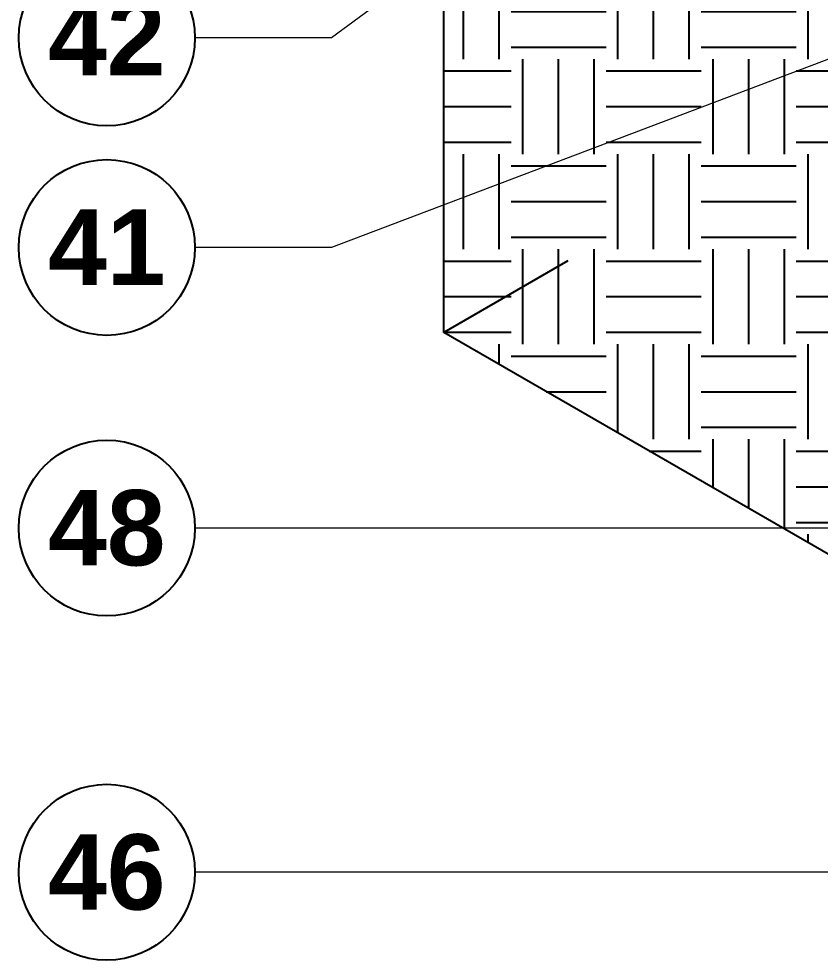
# Model space of a CAD drawing. Header units: millimetres. Extents: x 0 to 297, y 0 to 420.
# Drawn here: x 162.12 to 183.52, y 54.34 to 79.5 of the extents above; entities that cross this region are included whole.
import ezdxf
from ezdxf.enums import TextEntityAlignment as Align

# ---------------------------------------------------------------- set-up
doc = ezdxf.new("R2010")
doc.units = ezdxf.units.MM
for name, color, linetype in [('2-AXO-ARISTAS', 7, 'Continuous'), ('2-AXO-RAYADOS', 8, 'Continuous'), ('3-TEXTOS', 7, 'Continuous')]:
    doc.layers.add(name, color=color, linetype=linetype)
doc.styles.add('ARIAL-NEGRITA', font='arialbd.ttf')

msp = doc.modelspace()

# ---------------------------------------------------------------- hatches: boundary and pattern name
at = {"layer": '2-AXO-RAYADOS'}
h = msp.add_hatch(dxfattribs=at)
h.set_pattern_fill('EARTH', color=8, scale=0.4)
h.paths.add_polyline_path([(184.028, 88.59), (184.028, 88.59), (184.028, 88.59), (184.028, 88.59), (184.028, 88.59), (184.028, 88.59), (184.028, 88.59), (184.028, 88.59), (184.028, 88.59), (184.028, 88.59), (184.028, 88.591), (184.028, 88.591), (184.027, 88.591), (184.027, 88.591), (184.027, 88.591), (184.027, 88.591), (184.027, 88.591), (184.027, 88.591), (184.027, 88.591), (184.027, 88.591), (184.027, 88.591), (184.027, 88.591), (184.027, 88.591), (184.027, 88.591), (184.027, 88.591), (184.027, 88.591), (184.027, 88.591), (184.027, 88.591), (184.027, 88.591), (184.027, 88.591), (184.027, 88.591), (184.027, 88.591), (184.027, 88.591), (184.027, 88.591), (184.027, 88.591), (184.027, 88.592), (184.027, 88.592), (184.027, 88.592), (184.027, 88.592), (184.027, 88.592), (184.027, 88.592), (173.467, 94.688), (173.467, 94.688), (173.467, 94.688), (173.467, 94.688), (173.466, 94.688), (173.466, 94.688), (173.466, 94.688), (173.466, 94.688), (173.466, 94.688), (173.465, 94.688), (173.465, 94.688), (173.465, 94.688), (173.465, 94.688), (173.465, 94.688), (173.465, 94.688), (173.464, 94.688), (173.464, 94.687), (173.464, 94.687), (173.464, 94.687), (173.464, 94.687), (173.464, 94.687), (173.464, 94.686), (173.464, 71.117), (173.464, 71.117), (173.464, 71.117), (173.464, 71.117), (173.464, 71.117), (173.464, 71.117), (173.464, 71.117), (173.464, 71.117), (173.464, 71.116), (173.464, 71.116), (173.464, 71.116), (173.464, 71.116), (173.464, 71.116), (173.464, 71.116), (173.464, 71.116), (173.464, 71.116), (173.464, 71.116), (173.464, 71.116), (173.464, 71.116), (173.464, 71.116), (173.464, 71.116), (173.464, 71.116), (173.464, 71.116), (173.464, 71.116), (173.464, 71.116), (173.465, 71.116), (173.465, 71.116), (173.465, 71.116), (173.465, 71.116), (173.465, 71.116), (173.465, 71.116), (173.465, 71.115), (173.465, 71.115), (173.465, 71.115), (173.465, 71.115), (173.465, 71.115), (173.465, 71.115), (173.465, 71.115), (173.465, 71.115), (173.465, 71.115), (173.465, 71.115), (173.465, 71.115), (173.465, 71.115), (184.025, 65.019), (184.025, 65.019), (184.025, 65.018), (184.025, 65.018), (184.025, 65.018), (184.026, 65.018), (184.026, 65.018), (184.026, 65.018), (184.026, 65.018), (184.026, 65.019), (184.027, 65.019), (184.027, 65.019), (184.027, 65.019), (184.027, 65.019), (184.027, 65.019), (184.027, 65.019), (184.027, 65.019), (184.027, 65.02), (184.028, 65.02), (184.028, 65.02), (184.028, 65.02), (184.028, 65.02), (184.028, 88.59), (184.028, 88.59)])

# ---------------------------------------------------------------- linework, layer by layer
at = {"layer": '2-AXO-ARISTAS', "lineweight": 25}
for p, q in [((173.466, 71.117), (173.466, 94.686)), ((176.781, 73.031), (173.466, 71.117)), ((184.026, 65.02), (173.466, 71.117))]:
    msp.add_line(p, q, dxfattribs=at)
at = {"layer": '3-TEXTOS', "lineweight": 13}
for points in [[(192.322, 95.067), (170.466, 78.988), (166.816, 78.988)], [(198.922, 84.181), (170.466, 73.388), (166.816, 73.388)], [(197.602, 65.891), (170.466, 65.891), (166.816, 65.891)], [(208.821, 56.692), (170.466, 56.692), (166.816, 56.692)]]:
    msp.add_lwpolyline(points, dxfattribs=at)
at = {"layer": '3-TEXTOS', "color": 18, "true_color": 0x000000}
for centre in [(164.466, 78.988), (164.466, 73.388), (164.466, 65.891), (164.466, 56.692)]:
    msp.add_circle(centre, 2.35, dxfattribs=at)

# ---------------------------------------------------------------- texts
at = {"layer": '3-TEXTOS', "style": 'ARIAL-NEGRITA'}
for s, p in [('42', (164.466, 77.988)), ('41', (164.466, 72.388)), ('48', (164.466, 64.891)), ('46', (164.466, 55.692))]:
    msp.add_text(s, height=2.016, dxfattribs=at).set_placement(p, align=Align.CENTER)

doc.saveas('drawing.dxf')
